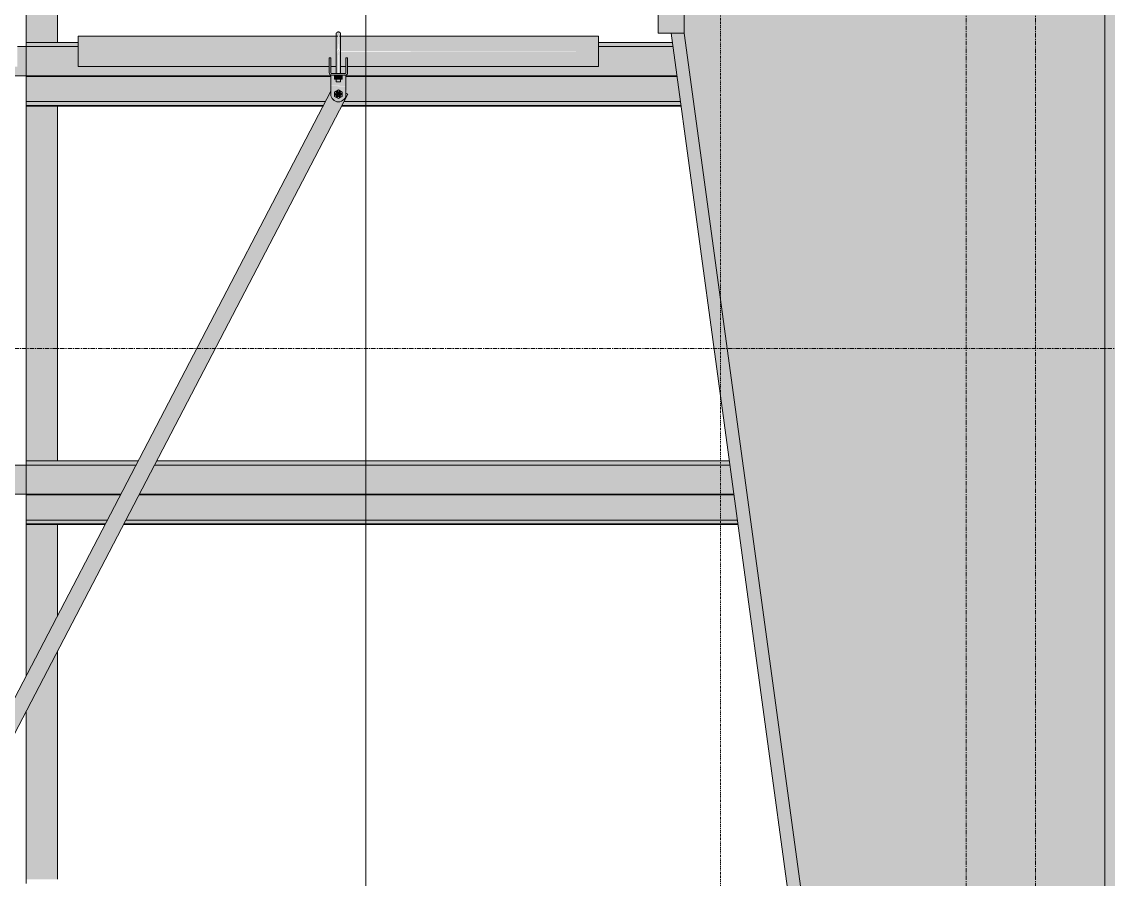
# Model space of a CAD drawing. Header units: inches. Extents: x -55396 to -733, y -290 to 853.
# Drawn here: x -16095.6 to -15970.3, y 196.8 to 295.7 of the extents above; entities that cross this region are included whole.
import ezdxf

# ---------------------------------------------------------------- set-up
doc = ezdxf.new("R2010")
doc.units = ezdxf.units.IN
doc.header["$MEASUREMENT"] = 0
doc.linetypes.add('Dash Dot 3_16_', pattern=[0.3125, 0.1875, -0.0625, 0, -0.0625])
doc.linetypes.add('Grid Line 1_2_', pattern=[0.875, 0.5, -0.125, 0.125, -0.125])
for name, color, linetype, lineweight in [('A-ANNO-SYMB', 150, 'Continuous', 9), ('A-FLOR-LEVL', 51, 'Continuous', 9), ('A-GLAZ-CWMG', 51, 'Continuous', 9), ('G-ANNO-SYMB', 111, 'Continuous', 9), ('L-SITE-WALL', 31, 'Continuous', 9), ('Q-SPCQ', 91, 'Continuous', 9), ('S-BEAM', 12, 'Continuous', 9), ('S-GRID', 1, 'Continuous', 9)]:
    doc.layers.add(name, color=color, linetype=linetype, lineweight=lineweight)

# ---------------------------------------------------------------- blocks, each defined once
blk = doc.blocks.new('Basketball_Backstop-Performance_Sports_Systems-3103-Ceiling_Hung - 27_-0_ to 27_-11 7_8_-706978-Section 1')
at = {"layer": 'Q-SPCQ'}
for points in [[(22269.46, 292.25), (22269.68, 292.73), (22269.68, 294.44), (22269.44, 294.19), (22269.47, 293.88), (22269.47, 292.73)], [(22269.89, 292.25), (22269.86, 294.26), (22269.68, 294.44), (22269.75, 292.58), (22269.86, 292.34)], [(22269.68, 289.06), (22269.68, 289.5), (22269.24, 289.5), (22269.24, 289.06)], [(22269.68, 289.06), (22270.12, 289.06), (22270.12, 289.5), (22269.68, 289.5)], [(22269.46, 288.31), (22270.55, 288.31), (22270.55, 289.25), (22270.12, 289.25), (22270.12, 289.06), (22269.92, 289.06), (22269.85, 288.75), (22269.44, 288.75), (22269.44, 289.06), (22269.24, 289.06), (22269.24, 289.25), (22268.8, 289.25), (22268.8, 288.31), (22269.44, 288.31)], [(22268.91, 288.18), (22270.55, 288.25), (22270.55, 288.31), (22268.8, 288.25), (22268.8, 288.18)], [(22269.61, 287.07), (22269.92, 287.25), (22269.92, 287.38), (22269.74, 287.55), (22269.61, 287.55), (22269.44, 287.25)]]:
    blk.add_hatch(color=256, dxfattribs=at).paths.add_polyline_path(points, flags=0)
h = blk.add_hatch(color=256, dxfattribs=at)
h.paths.add_polyline_path([(22269.5, 292.25), (22269.8, 292.32), (22269.67, 292.48), (22269.55, 292.32)], flags=0)
h.paths.add_polyline_path([(22269.46, 292.25), (22269.5, 292.25), (22269.5, 292.34)], flags=0)
h.paths.add_polyline_path([(22239.68, 292.25), (22269.46, 292.25), (22269.44, 294), (22239.68, 293.94), (22239.68, 292.7)], flags=0)
h.paths.add_polyline_path([(22269.85, 292.25), (22269.86, 292.34), (22269.81, 292.39)], flags=0)
h.paths.add_polyline_path([(22269.89, 292.25), (22299.68, 292.25), (22299.68, 294), (22269.88, 293.94), (22269.89, 292.47)], flags=0)
h = blk.add_hatch(color=256, dxfattribs=at)
h.paths.add_polyline_path([(22239.68, 290.5), (22268.62, 290.56), (22268.62, 291), (22268.8, 291), (22268.8, 290.5), (22269.44, 290.56), (22269.44, 292.25), (22239.68, 292.25), (22239.68, 290.56)], flags=0)
h.paths.add_polyline_path([(22278.59, 290.5), (22299.68, 290.56), (22299.68, 292.25), (22269.92, 292.19), (22269.92, 290.5), (22270.55, 290.56), (22270.55, 291), (22270.74, 291), (22270.74, 290.5), (22273.75, 290.5)], flags=0)
h = blk.add_hatch(color=256, dxfattribs=at)
h.paths.add_polyline_path([(22269.61, 288.75), (22269.68, 288.75), (22269.61, 289.06), (22269.44, 289.06), (22269.5, 288.75), (22269.55, 288.75)], flags=0)
h.paths.add_polyline_path([(22269.54, 289.69), (22269.68, 289.69), (22269.61, 292.25), (22269.44, 292.25), (22269.5, 289.69)], flags=0)
h = blk.add_hatch(color=256, dxfattribs=at)
h.paths.add_polyline_path([(22269.74, 288.75), (22269.92, 288.75), (22269.85, 289.06), (22269.68, 289.06), (22269.68, 288.75)], flags=0)
h.paths.add_polyline_path([(22269.82, 289.69), (22269.92, 289.69), (22269.85, 292.25), (22269.68, 292.25), (22269.76, 289.69), (22269.8, 289.69)], flags=0)
h = blk.add_hatch(color=256, dxfattribs=at)
h.paths.add_polyline_path([(22268.93, 289.5), (22270.43, 289.5), (22270.43, 289.69), (22268.93, 289.69)], flags=0)
h.paths.add_polyline_path([(22270.74, 289.81), (22270.74, 291), (22270.55, 291), (22270.55, 289.81)], flags=0)
h.paths.add_polyline_path([(22268.8, 289.81), (22268.8, 291), (22268.62, 291), (22268.62, 289.81)], flags=0)
h = blk.add_hatch(color=256, dxfattribs=at)
h.paths.add_polyline_path([(22270.55, 289.25), (22270.55, 289.49), (22270.12, 289.4), (22270.12, 289.25)], flags=0)
h.paths.add_polyline_path([(22268.91, 289.25), (22269.24, 289.33), (22269.24, 289.49), (22268.8, 289.4), (22268.8, 289.25)], flags=0)
h = blk.add_hatch(color=256, dxfattribs=at)
h.paths.add_polyline_path([(22269.68, 286.44), (22270.12, 286.55), (22270.44, 286.88), (22270.55, 287.31), (22270.55, 288.18), (22268.8, 288.18), (22268.83, 287.09), (22269.06, 286.69), (22269.45, 286.47)], flags=0)
h.paths.add_polyline_path([(22269.68, 286.81), (22269.75, 287.04), (22269.62, 286.95)], flags=0)
h.paths.add_polyline_path([(22269.24, 287.57), (22269.43, 287.44), (22269.43, 287.54), (22269.35, 287.55)], flags=0)
h.paths.add_polyline_path([(22270.12, 287.57), (22269.92, 287.46), (22270.02, 287.43), (22270.09, 287.53)], flags=0)
h.paths.add_polyline_path([(22270.12, 287.06), (22269.93, 287.19), (22269.93, 287.08), (22270, 287.07)], flags=0)
h.paths.add_polyline_path([(22269.68, 286.81), (22269.24, 287.12), (22269.31, 287.6), (22269.68, 287.82), (22270.12, 287.57), (22270.04, 287.02), (22269.73, 286.84)], flags=0)
h.paths.add_polyline_path([(22269.24, 287.06), (22269.44, 287.17), (22269.33, 287.18), (22269.27, 287.1)], flags=0)
h.paths.add_polyline_path([(22269.79, 287.57), (22269.68, 287.82), (22269.61, 287.58), (22269.75, 287.58)], flags=0)
h = blk.add_hatch(color=256, dxfattribs=at)
h.paths.add_polyline_path([(22191.6, 135.4), (22270.72, 287.35), (22270.55, 287.39), (22270.5, 287.03), (22270.25, 286.66), (22269.9, 286.47), (22269.43, 286.47), (22269.06, 286.69), (22268.83, 287.12), (22268.76, 287.58), (22190.55, 137.37), (22191.44, 137.3), (22191.73, 137.12), (22191.96, 136.7), (22191.96, 136.27), (22191.69, 135.85), (22191.34, 135.65), (22191.19, 135.62), (22191.57, 135.42)], flags=0)
h.paths.add_polyline_path([(22191.15, 136.22), (22191.34, 136.33), (22191.24, 136.75), (22191.04, 136.77), (22190.86, 136.61), (22190.86, 136.39), (22191.14, 136.23)], flags=0)
h.paths.add_polyline_path([(22191.18, 136.26), (22190.87, 136.5), (22190.92, 136.61), (22191.12, 136.74), (22191.21, 136.69), (22191.31, 136.39), (22191.19, 136.27)], flags=0)
h.paths.add_polyline_path([(22269.68, 287.03), (22269.88, 287.11), (22269.95, 287.35), (22269.85, 287.53), (22269.43, 287.44), (22269.41, 287.24), (22269.58, 287.05), (22269.61, 287.04)], flags=0)
h.paths.add_polyline_path([(22269.61, 287.07), (22269.48, 287.32), (22269.68, 287.55), (22269.82, 287.48), (22269.92, 287.31), (22269.88, 287.22), (22269.66, 287.1)], flags=0)
h = blk.add_hatch(color=256, dxfattribs=at)
h.paths.add_polyline_path([(22270.12, 287.06), (22270.12, 287.57), (22269.93, 287.31)], flags=0)
h.paths.add_polyline_path([(22269.68, 286.81), (22270.02, 287.07), (22269.79, 287.07), (22269.74, 286.95)], flags=0)
h.paths.add_polyline_path([(22269.24, 287.06), (22269.43, 287.31), (22269.24, 287.57)], flags=0)
h.paths.add_polyline_path([(22269.68, 286.81), (22269.55, 287.1), (22269.24, 287.06), (22269.61, 286.84)], flags=0)
h.paths.add_polyline_path([(22269.68, 287.82), (22269.34, 287.55), (22269.56, 287.55), (22269.62, 287.68)], flags=0)
h.paths.add_polyline_path([(22269.8, 287.53), (22270.12, 287.57), (22269.68, 287.82), (22269.79, 287.55)], flags=0)
for p, q in [((22269.62, 294), (22239.68, 294)), ((22239.68, 292.25), (22239.68, 294)), ((22299.68, 294), (22269.79, 294)), ((22299.68, 294), (22299.68, 292.25)), ((22239.68, 290.5), (22239.68, 292.25)), ((22269.43, 292.25), (22269.43, 289.69)), ((22269.93, 289.69), (22269.93, 292.25)), ((22299.68, 292.25), (22299.68, 290.5)), ((22268.8, 291.5), (22268.62, 291.5)), ((22268.62, 291), (22268.62, 291.5)), ((22268.62, 291.5), (22268.62, 291.37)), ((22268.8, 291.5), (22268.62, 291.5)), ((22268.62, 291.35), (22268.62, 291)), ((22268.62, 289.81), (22268.62, 291)), ((22268.8, 291.37), (22268.8, 291.5)), ((22268.8, 291.5), (22268.8, 291)), ((22268.8, 291), (22268.8, 291.35)), ((22268.8, 291), (22268.8, 289.81)), ((22270.74, 291.5), (22270.55, 291.5)), ((22270.55, 291), (22270.55, 291.5)), ((22270.55, 291.5), (22270.55, 291.37)), ((22270.74, 291.5), (22270.55, 291.5)), ((22270.55, 291.35), (22270.55, 291)), ((22270.55, 291), (22270.55, 289.81)), ((22270.74, 291.37), (22270.74, 291.5)), ((22270.74, 291.5), (22270.74, 291)), ((22270.74, 291), (22270.74, 291.35)), ((22270.74, 289.81), (22270.74, 291)), ((22239.68, 290.5), (22268.62, 290.5)), ((22268.8, 290.5), (22269.46, 290.5)), ((22268.91, 289.5), (22268.8, 289.5)), ((22268.8, 289.25), (22268.8, 289.5)), ((22268.8, 289.5), (22268.8, 289.49)), ((22270.43, 289.69), (22268.93, 289.69)), ((22268.93, 289.5), (22270.43, 289.5)), ((22269.24, 289.5), (22269.24, 289.06)), ((22269.43, 290.5), (22269.43, 289.69)), ((22269.43, 289.5), (22269.43, 288.75)), ((22269.68, 289.06), (22269.68, 289.5)), ((22269.89, 290.5), (22270.55, 290.5)), ((22269.93, 289.69), (22269.93, 290.5)), ((22269.93, 288.75), (22269.93, 289.5)), ((22270.12, 289.5), (22270.12, 289.06)), ((22270.55, 289.5), (22270.43, 289.5)), ((22270.55, 289.49), (22270.55, 289.5)), ((22270.55, 289.5), (22270.55, 289.25)), ((22270.74, 290.5), (22299.68, 290.5)), ((22268.8, 288.31), (22268.8, 289.25)), ((22268.8, 288.18), (22268.8, 288.31)), ((22268.8, 287.31), (22268.8, 288.18)), ((22269.68, 289.06), (22269.24, 289.06)), ((22269.68, 288.75), (22269.44, 288.75)), ((22270.12, 289.06), (22269.68, 289.06)), ((22269.92, 288.75), (22269.68, 288.75)), ((22270.55, 289.25), (22270.55, 288.31)), ((22270.55, 288.31), (22270.55, 288.18)), ((22270.55, 288.18), (22270.55, 287.31)), ((22268.8, 287.66), (22190.51, 137.37)), ((22191.6, 135.4), (22270.75, 287.33)), ((22269.68, 287.82), (22269.24, 287.57)), ((22269.24, 287.57), (22269.24, 287.06)), ((22269.24, 287.06), (22269.68, 286.81)), ((22270.12, 287.57), (22269.68, 287.82)), ((22269.68, 286.81), (22270.12, 287.06)), ((22270.12, 287.06), (22270.12, 287.57)), ((22270.63, 287.39), (22270.75, 287.33))]:
    blk.add_line(p, q, dxfattribs=at)
at = {"layer": 'Q-SPCQ', "flags": 128}
for points in [[(22269.43, 294.25), (22269.43, 294.26), (22269.43, 294.27), (22269.43, 294.28), (22269.43, 294.29), (22269.43, 294.3), (22269.43, 294.31), (22269.44, 294.32), (22269.44, 294.33), (22269.44, 294.34), (22269.45, 294.35), (22269.45, 294.36), (22269.46, 294.37), (22269.46, 294.37), (22269.47, 294.38), (22269.47, 294.39), (22269.48, 294.4), (22269.48, 294.41), (22269.49, 294.41), (22269.5, 294.42), (22269.5, 294.43), (22269.51, 294.44), (22269.52, 294.44), (22269.53, 294.45), (22269.53, 294.45), (22269.54, 294.46), (22269.55, 294.47), (22269.56, 294.47), (22269.57, 294.48), (22269.58, 294.48), (22269.59, 294.48), (22269.6, 294.49), (22269.61, 294.49), (22269.62, 294.49), (22269.63, 294.49), (22269.64, 294.5), (22269.65, 294.5), (22269.66, 294.5), (22269.67, 294.5), (22269.68, 294.5), (22269.68, 294.5)], [(22269.68, 294.5), (22269.69, 294.5), (22269.7, 294.5), (22269.71, 294.5), (22269.72, 294.5), (22269.73, 294.5), (22269.74, 294.49), (22269.75, 294.49), (22269.76, 294.49), (22269.77, 294.48), (22269.78, 294.48), (22269.78, 294.48), (22269.79, 294.47), (22269.8, 294.47), (22269.81, 294.46), (22269.82, 294.46), (22269.83, 294.45), (22269.84, 294.44), (22269.84, 294.44), (22269.85, 294.43), (22269.86, 294.42), (22269.86, 294.42), (22269.87, 294.41), (22269.88, 294.4), (22269.88, 294.39), (22269.89, 294.39), (22269.89, 294.38), (22269.9, 294.37), (22269.9, 294.36), (22269.91, 294.35), (22269.91, 294.34), (22269.91, 294.33), (22269.92, 294.32), (22269.92, 294.31), (22269.92, 294.3), (22269.92, 294.29), (22269.93, 294.28), (22269.93, 294.27), (22269.93, 294.26), (22269.93, 294.25), (22269.93, 294.25)], [(22269.43, 293.97), (22269.43, 294.01), (22269.43, 294.05), (22269.43, 294.08), (22269.43, 294.11), (22269.43, 294.14), (22269.43, 294.17), (22269.43, 294.19), (22269.43, 294.21), (22269.43, 294.22), (22269.43, 294.23), (22269.43, 294.24), (22269.43, 294.25), (22269.43, 294.25)], [(22269.43, 294.25), (22269.43, 294.25), (22269.43, 294.24), (22269.43, 294.24), (22269.43, 294.22), (22269.43, 294.21), (22269.43, 294.19), (22269.43, 294.17), (22269.43, 294.15), (22269.43, 294.12), (22269.43, 294.09), (22269.43, 294.06), (22269.43, 294.02), (22269.43, 293.99), (22269.43, 293.94), (22269.43, 293.9), (22269.43, 293.85), (22269.43, 293.81), (22269.43, 293.75), (22269.43, 293.7), (22269.43, 293.64), (22269.43, 293.58), (22269.43, 293.52), (22269.43, 293.46), (22269.43, 293.4), (22269.43, 293.33), (22269.43, 293.26), (22269.43, 293.19), (22269.43, 293.12), (22269.43, 293.05), (22269.43, 292.97), (22269.43, 292.9), (22269.43, 292.82), (22269.43, 292.75), (22269.43, 292.67), (22269.43, 292.59), (22269.43, 292.51), (22269.43, 292.43), (22269.43, 292.35), (22269.43, 292.27), (22269.43, 292.25)], [(22269.93, 292.25), (22269.93, 292.33), (22269.93, 292.41), (22269.93, 292.49), (22269.93, 292.57), (22269.93, 292.65), (22269.93, 292.73), (22269.93, 292.8), (22269.93, 292.88), (22269.93, 292.95), (22269.93, 293.03), (22269.93, 293.1), (22269.93, 293.17), (22269.93, 293.24), (22269.93, 293.31), (22269.93, 293.38), (22269.93, 293.44), (22269.93, 293.51), (22269.93, 293.57), (22269.93, 293.63), (22269.93, 293.68), (22269.93, 293.74), (22269.93, 293.79), (22269.93, 293.84), (22269.93, 293.89), (22269.93, 293.93), (22269.93, 293.97), (22269.93, 294.01), (22269.93, 294.05), (22269.93, 294.08), (22269.93, 294.11), (22269.93, 294.14), (22269.93, 294.17), (22269.93, 294.19), (22269.93, 294.21), (22269.93, 294.22), (22269.93, 294.23), (22269.93, 294.24), (22269.93, 294.25), (22269.93, 294.25)], [(22269.93, 294.25), (22269.93, 294.25), (22269.93, 294.24), (22269.93, 294.24), (22269.93, 294.22), (22269.93, 294.21), (22269.93, 294.19), (22269.93, 294.17), (22269.93, 294.15), (22269.93, 294.12), (22269.93, 294.09), (22269.93, 294.06), (22269.93, 294.02), (22269.93, 293.99)]]:
    blk.add_lwpolyline(points, dxfattribs=at)
at = {"layer": 'Q-SPCQ'}
for centre, radius, start, end in [((22268.93, 289.81), 0.312, 180, 270), ((22268.93, 289.81), 0.125, 180, 270), ((22270.43, 289.81), 0.313, 270, 0), ((22270.43, 289.81), 0.125, 270, 0), ((22269.68, 287.31), 0.875, 180, 0), ((22269.68, 287.31), 0.281, 135, 165), ((22269.68, 287.31), 0.281, 195, 225), ((22269.68, 287.31), 0.25, 0, 180), ((22269.68, 287.31), 0.25, 120, 180), ((22269.68, 287.31), 0.25, 180, 195), ((22269.68, 287.31), 0.25, 180, 0), ((22269.68, 287.31), 0.281, 75, 105), ((22269.68, 287.31), 0.25, 75, 105), ((22269.68, 287.31), 0.25, 255, 330), ((22269.68, 287.31), 0.281, 255, 285), ((22269.68, 287.31), 0.281, 15, 45), ((22269.68, 287.31), 0.281, 315, 345), ((22269.68, 287.31), 0.25, 0, 15), ((22269.68, 287.31), 0.25, 345, 0)]:
    blk.add_arc(centre, radius, start, end, dxfattribs=at)
blk = doc.blocks.new('Rectangular Mullion - Profile_Polycarbonate_right-1189761-Section 1')
at = {"layer": 'A-GLAZ-CWMG'}
h = blk.add_hatch(color=256, dxfattribs=at)
h.paths.add_polyline_path([(22233.68, 0), (22237.3, 0), (22237.3, 4), (22233.68, 4)], flags=0)
h.paths.add_polyline_path([(22237.3, 28.5), (22237.3, 31.5), (22233.68, 31.5), (22233.68, 28.5), (22236.92, 28.5)], flags=0)
h.paths.add_polyline_path([(22236.92, 32.5), (22237.3, 32.5), (22237.3, 34.88), (22233.68, 34.88), (22233.68, 32.5)], flags=0)
h.paths.add_polyline_path([(22236.96, 37.12), (22237.3, 37.12), (22237.3, 47.7), (22233.68, 47.7), (22233.68, 37.12), (22236.43, 37.12)], flags=0)
h.paths.add_polyline_path([(22233.68, 55.05), (22237.3, 55.05), (22237.3, 96.32), (22233.68, 96.32), (22233.68, 76.46)], flags=0)
h.paths.add_polyline_path([(22237.3, 103.68), (22237.3, 141.19), (22233.68, 141.19), (22233.68, 103.68)], flags=0)
h.paths.add_polyline_path([(22237.3, 148.54), (22237.3, 189.44), (22233.68, 189.44), (22233.68, 148.54)], flags=0)
h.paths.add_polyline_path([(22237.3, 196.79), (22237.3, 223.13), (22233.68, 216.18), (22233.68, 196.79)], flags=0)
h.paths.add_polyline_path([(22233.68, 220.23), (22237.3, 227.19), (22237.3, 237.69), (22233.68, 237.69), (22233.68, 232.74)], flags=0)
h.paths.add_polyline_path([(22233.68, 245.04), (22237.3, 245.04), (22237.3, 285.94), (22233.68, 285.94), (22233.68, 271.82)], flags=0)
h.paths.add_polyline_path([(22237.3, 293.29), (22237.3, 308.76), (22233.68, 309.39), (22233.68, 293.29), (22235.02, 293.29)], flags=0)
for p, q in [((22237.3, 293.29), (22237.3, 308.76)), ((22237.3, 245.04), (22237.3, 285.94)), ((22237.3, 227.19), (22237.3, 237.69)), ((22237.3, 196.79), (22237.3, 223.13))]:
    blk.add_line(p, q, dxfattribs=at)
blk = doc.blocks.new('columns and girder2 - one-1334686-Section 1')
at = {"layer": 'S-BEAM'}
h = blk.add_hatch(color=256, dxfattribs=at)
h.paths.add_polyline_path([(21135.8, 0), (21135.79, 386.75), (21135.05, 386.78), (21135.05, 389.26), (21134.3, 389.29), (21134.3, 146.25), (21135.05, 146.25), (21135.05, 0)], flags=0)
h.paths.add_polyline_path([(21147.8, 0), (21149.31, 0), (21189.31, 332.48), (21187.8, 332.48), (21149.95, 17.85)], flags=0)
h.paths.add_polyline_path([(22358.09, 0), (22359.55, 0), (22359.55, 98.25), (22358.8, 98.25), (22358.8, 194.5), (22359.55, 194.5), (22359.54, 335.76), (22358.05, 335.82), (22358.05, 0)], flags=0)
h.paths.add_polyline_path([(22348.17, 0), (22349.64, 0), (22309.55, 294.37), (22308.04, 294.37), (22348.12, 0)], flags=0)
h = blk.add_hatch(color=256, dxfattribs=at)
h.paths.add_polyline_path([(21135.8, 0), (21147.8, 0), (21187.8, 332.48), (21187.8, 335.23), (21135.8, 335.22), (21135.8, 37.38)], flags=0)
h.paths.add_polyline_path([(22356.63, 0), (22358.05, 0), (22358.05, 297.12), (22309.55, 297.12), (22309.55, 294.37), (22349.64, 0), (22350.85, 0)], flags=0)
h.paths.add_polyline_path([(22309.55, 298.12), (22358.05, 298.12), (22358.05, 324.33), (22354.04, 324.33), (22354.04, 324.68), (22355.41, 324.68), (22355.81, 324.9), (22355.93, 325.2), (22355.93, 335.65), (22355.78, 335.92), (22309.55, 337.76), (22309.55, 298.33)], flags=0)
h.paths.add_polyline_path([(22306.55, 298.38), (22306.55, 337.97), (22024.6, 349.72), (22023.34, 319.64), (22143.02, 326.49), (22297.96, 299.86)], flags=0)
h.paths.add_polyline_path([(22020.34, 319.59), (22021.6, 349.84), (21601.3, 367.35), (21599.75, 330.16), (22020.18, 319.6)], flags=0)
h.paths.add_polyline_path([(22356.69, 324.68), (22358.05, 324.68), (22358.05, 335.82), (22356.27, 335.9), (22356.17, 335.65), (22356.24, 325.02), (22356.32, 324.83)], flags=0)
h.paths.add_polyline_path([(21596.75, 330.39), (21598.3, 367.48), (21190.8, 384.46), (21190.8, 336.44), (21363, 361.02), (21596.59, 330.41)], flags=0)
h.paths.add_polyline_path([(21135.8, 336.23), (21187.8, 336.23), (21187.8, 384.58), (21135.8, 386.75), (21135.8, 336.51)], flags=0)
h = blk.add_hatch(color=256, dxfattribs=at)
h.paths.add_polyline_path([(22309.55, 294.37), (22309.55, 337.84), (22306.55, 337.97), (22306.55, 294.37)], flags=0)
h.paths.add_polyline_path([(22023.18, 315.75), (22024.6, 349.72), (22021.6, 349.84), (22020.18, 315.87)], flags=0)
h.paths.add_polyline_path([(21599.59, 326.39), (21601.3, 367.35), (21598.3, 367.48), (21596.59, 326.51)], flags=0)
h.paths.add_polyline_path([(21190.8, 332.48), (21190.8, 384.46), (21187.8, 384.58), (21187.8, 332.48)], flags=0)
for p, q in [((22306.55, 337.97), (22306.55, 294.37)), ((22309.55, 294.37), (22309.55, 337.84)), ((22358.05, 324.33), (22358.05, 0)), ((22306.55, 294.37), (22309.55, 294.37)), ((22308.04, 294.37), (22348.12, 0)), ((22349.64, 0), (22309.55, 294.37))]:
    blk.add_line(p, q, dxfattribs=at)
blk = doc.blocks.new('Girt_Z - 10_D-1223971-Section 1')
at = {"layer": 'S-BEAM'}
h = blk.add_hatch(color=256, dxfattribs=at)
h.paths.add_polyline_path([(21391.05, 241.19), (21621.3, 241.19), (21621.3, 244.56), (21391.05, 244.56)], flags=0)
h.paths.add_polyline_path([(21631.3, 241.19), (21680.29, 241.19), (21679.21, 244.56), (21631.3, 244.56)], flags=0)
h.paths.add_polyline_path([(21683.56, 241.19), (21708.75, 241.19), (21708.75, 244.56), (21682.49, 244.56)], flags=0)
h.paths.add_polyline_path([(21715.37, 241.19), (21740.55, 241.19), (21741.63, 244.56), (21715.37, 244.56), (21715.37, 242.51)], flags=0)
h.paths.add_polyline_path([(21756.5, 241.19), (21861.55, 241.19), (21861.55, 244.56), (21744.9, 244.56), (21743.83, 241.19), (21756.36, 241.19)], flags=0)
h.paths.add_polyline_path([(22269.91, 241.19), (22315.28, 241.19), (22314.82, 244.56), (22248.47, 244.56), (22246.71, 241.19), (22269.7, 241.19)], flags=0)
h.paths.add_polyline_path([(22244.59, 241.19), (22246.35, 244.56), (22185.09, 244.56), (22185, 241.19), (22220.49, 241.19)], flags=0)
h.paths.add_polyline_path([(21873.55, 241.19), (22082.07, 241.19), (22077.6, 244.56), (21873.55, 244.56)], flags=0)
h.paths.add_polyline_path([(22178.37, 241.19), (22178.37, 244.56), (22148.5, 244.56), (22146.05, 241.19), (22162.39, 241.19)], flags=0)
h.paths.add_polyline_path([(22145.66, 241.19), (22148.12, 244.56), (22112.8, 244.56), (22112.8, 241.19), (22143.02, 241.19)], flags=0)
h.paths.add_polyline_path([(22104.8, 241.19), (22104.8, 244.56), (22078.02, 244.56), (22082.48, 241.19), (22104.29, 241.19)], flags=0)
h = blk.add_hatch(color=256, dxfattribs=at)
h.paths.add_polyline_path([(22269.91, 244.56), (22314.82, 244.56), (22314.76, 245.04), (22248.72, 245.04), (22248.47, 244.56), (22269.7, 244.56)], flags=0)
h.paths.add_polyline_path([(22233.68, 244.56), (22246.35, 244.56), (22246.6, 245.04), (22233.68, 245.04)], flags=0)
h = blk.add_hatch(color=256, dxfattribs=at)
h.paths.add_polyline_path([(22269.91, 238.22), (22315.68, 238.22), (22315.29, 241.11), (22246.67, 241.11), (22245.16, 238.22), (22269.7, 238.22)], flags=0)
h.paths.add_polyline_path([(22233.68, 238.22), (22243.05, 238.22), (22244.55, 241.11), (22233.68, 241.11)], flags=0)
h = blk.add_hatch(color=256, dxfattribs=at)
h.paths.add_polyline_path([(22269.91, 237.77), (22315.75, 237.77), (22315.68, 238.22), (22245.16, 238.22), (22244.93, 237.77), (22269.7, 237.77)], flags=0)
h.paths.add_polyline_path([(22233.68, 237.77), (22242.81, 237.77), (22243.05, 238.22), (22233.68, 238.22)], flags=0)
for p, q in [((22185.09, 244.56), (22246.35, 244.56)), ((22233.68, 245.04), (22246.6, 245.04)), ((22248.47, 244.56), (22314.82, 244.56)), ((22248.72, 245.04), (22314.76, 245.04)), ((22185, 241.19), (22244.59, 241.19)), ((22233.68, 241.11), (22244.55, 241.11)), ((22246.67, 241.11), (22315.29, 241.11)), ((22246.71, 241.19), (22315.28, 241.19)), ((22233.68, 238.22), (22243.05, 238.22)), ((22245.16, 238.22), (22315.68, 238.22)), ((22233.68, 237.77), (22242.81, 237.77)), ((22233.68, 237.69), (22242.77, 237.69)), ((22244.89, 237.69), (22315.76, 237.69)), ((22244.93, 237.77), (22315.75, 237.77))]:
    blk.add_line(p, q, dxfattribs=at)
blk = doc.blocks.new('Girt_Z - 10_D-1223976-Section 1')
at = {"layer": 'S-BEAM'}
h = blk.add_hatch(color=256, dxfattribs=at)
h.paths.add_polyline_path([(22308.04, 292.81), (22308.25, 292.81), (22308.19, 293.29), (22299.68, 293.29), (22299.68, 292.81)], flags=0)
h.paths.add_polyline_path([(22233.68, 292.81), (22239.68, 292.81), (22239.68, 293.29), (22233.68, 293.29)], flags=0)
h = blk.add_hatch(color=256, dxfattribs=at)
h.paths.add_polyline_path([(22112.8, 289.44), (22183.93, 289.5), (22183.93, 289.69), (22184.44, 289.69), (22184.44, 290.5), (22183.8, 290.5), (22183.8, 289.81), (22183.62, 289.81), (22183.62, 290.5), (22136.68, 290.56), (22136.68, 292.81), (22112.8, 292.81), (22112.8, 291.35)], flags=0)
h.paths.add_polyline_path([(22235.02, 289.44), (22268.93, 289.5), (22268.93, 289.69), (22269.44, 289.69), (22269.44, 290.5), (22268.8, 290.5), (22268.8, 289.81), (22268.62, 289.81), (22268.62, 290.5), (22239.68, 290.56), (22239.68, 292.81), (22232.68, 292.81), (22232.68, 290.5), (22185.74, 290.5), (22185.74, 289.81), (22185.55, 289.81), (22185.55, 290.5), (22184.92, 290.5), (22184.92, 289.69), (22185.43, 289.69), (22185.43, 289.44), (22232.68, 289.44)], flags=0)
h.paths.add_polyline_path([(22308.71, 289.44), (22308.25, 292.81), (22299.68, 292.81), (22299.68, 290.5), (22270.74, 290.5), (22270.74, 289.81), (22270.55, 289.81), (22270.55, 290.5), (22269.92, 290.5), (22269.92, 289.69), (22270.43, 289.69), (22270.43, 289.5), (22308.04, 289.44)], flags=0)
h = blk.add_hatch(color=256, dxfattribs=at)
h.paths.add_polyline_path([(22309.11, 286.47), (22308.72, 289.36), (22270.55, 289.29), (22270.63, 287.39), (22270.72, 287.28), (22270.33, 286.47), (22309.07, 286.47)], flags=0)
h.paths.add_polyline_path([(22233.68, 286.47), (22268.18, 286.47), (22268.8, 287.66), (22268.8, 289.36), (22233.68, 289.36)], flags=0)
h = blk.add_hatch(color=256, dxfattribs=at)
h.paths.add_polyline_path([(22309.18, 286.02), (22309.07, 286.47), (22270.3, 286.47), (22270.13, 286.02), (22309.07, 286.02)], flags=0)
h.paths.add_polyline_path([(22239.86, 286.02), (22267.95, 286.02), (22268.18, 286.47), (22233.68, 286.47), (22233.68, 286.02)], flags=0)
blk.add_hatch(color=256, dxfattribs=at).paths.add_polyline_path([(22309.19, 285.94), (22309.18, 286.02), (22309.07, 285.94)], flags=0)
for p, q in [((22233.68, 293.29), (22239.68, 293.29)), ((22299.68, 293.29), (22308.19, 293.29)), ((22232.68, 292.81), (22239.68, 292.81)), ((22299.68, 292.81), (22308.25, 292.81)), ((22185.41, 289.44), (22268.8, 289.44)), ((22233.68, 289.36), (22268.8, 289.36)), ((22270.55, 289.44), (22308.71, 289.44)), ((22270.55, 289.36), (22308.72, 289.36)), ((22233.68, 286.47), (22268.18, 286.47)), ((22233.68, 286.02), (22267.95, 286.02)), ((22233.68, 285.94), (22267.91, 285.94)), ((22270.02, 285.94), (22309.19, 285.94)), ((22270.06, 286.02), (22309.18, 286.02)), ((22270.3, 286.47), (22309.11, 286.47))]:
    blk.add_line(p, q, dxfattribs=at)

msp = doc.modelspace()

# ---------------------------------------------------------------- linework, layer by layer
at = {"layer": 'A-ANNO-SYMB', "linetype": 'Dash Dot 3_16_'}
msp.add_line((-16015.05, 367.76), (-16015.05, -11.65), dxfattribs=at)
at = {"layer": 'A-FLOR-LEVL', "linetype": 'Grid Line 1_2_'}
msp.add_line((-17967.17, 258), (-15101.4, 258), dxfattribs=at)
at = {"layer": 'G-ANNO-SYMB'}
msp.add_line((-16055.94, 545.16), (-16055.94, -79.66), dxfattribs=at)
at = {"layer": 'L-SITE-WALL'}
for p, q in [((-16095.09, 220.23), (-16095.09, 309.39)), ((-16095.09, 196.31), (-16095.09, 216.18))]:
    msp.add_line(p, q, dxfattribs=at)
at = {"layer": 'S-GRID', "linetype": 'Grid Line 1_2_'}
for p, q in [((-15986.72, -273.16), (-15986.72, 738.66)), ((-15978.72, -273.16), (-15978.72, 738.66))]:
    msp.add_line(p, q, dxfattribs=at)

# ---------------------------------------------------------------- block references
at = {"layer": 'A-GLAZ-CWMG'}
msp.add_blockref('Rectangular Mullion - Profile_Polycarbonate_right-1189761-Section 1', (-38328.77, 0), dxfattribs=at)
at = {"layer": 'Q-SPCQ'}
msp.add_blockref('Basketball_Backstop-Performance_Sports_Systems-3103-Ceiling_Hung - 27_-0_ to 27_-11 7_8_-706978-Section 1', (-38328.77, 0), dxfattribs=at)
at = {"layer": 'S-BEAM'}
for name in ['columns and girder2 - one-1334686-Section 1', 'Girt_Z - 10_D-1223976-Section 1', 'Girt_Z - 10_D-1223971-Section 1']:
    msp.add_blockref(name, (-38328.77, 0), dxfattribs=at)

doc.saveas('drawing.dxf')
